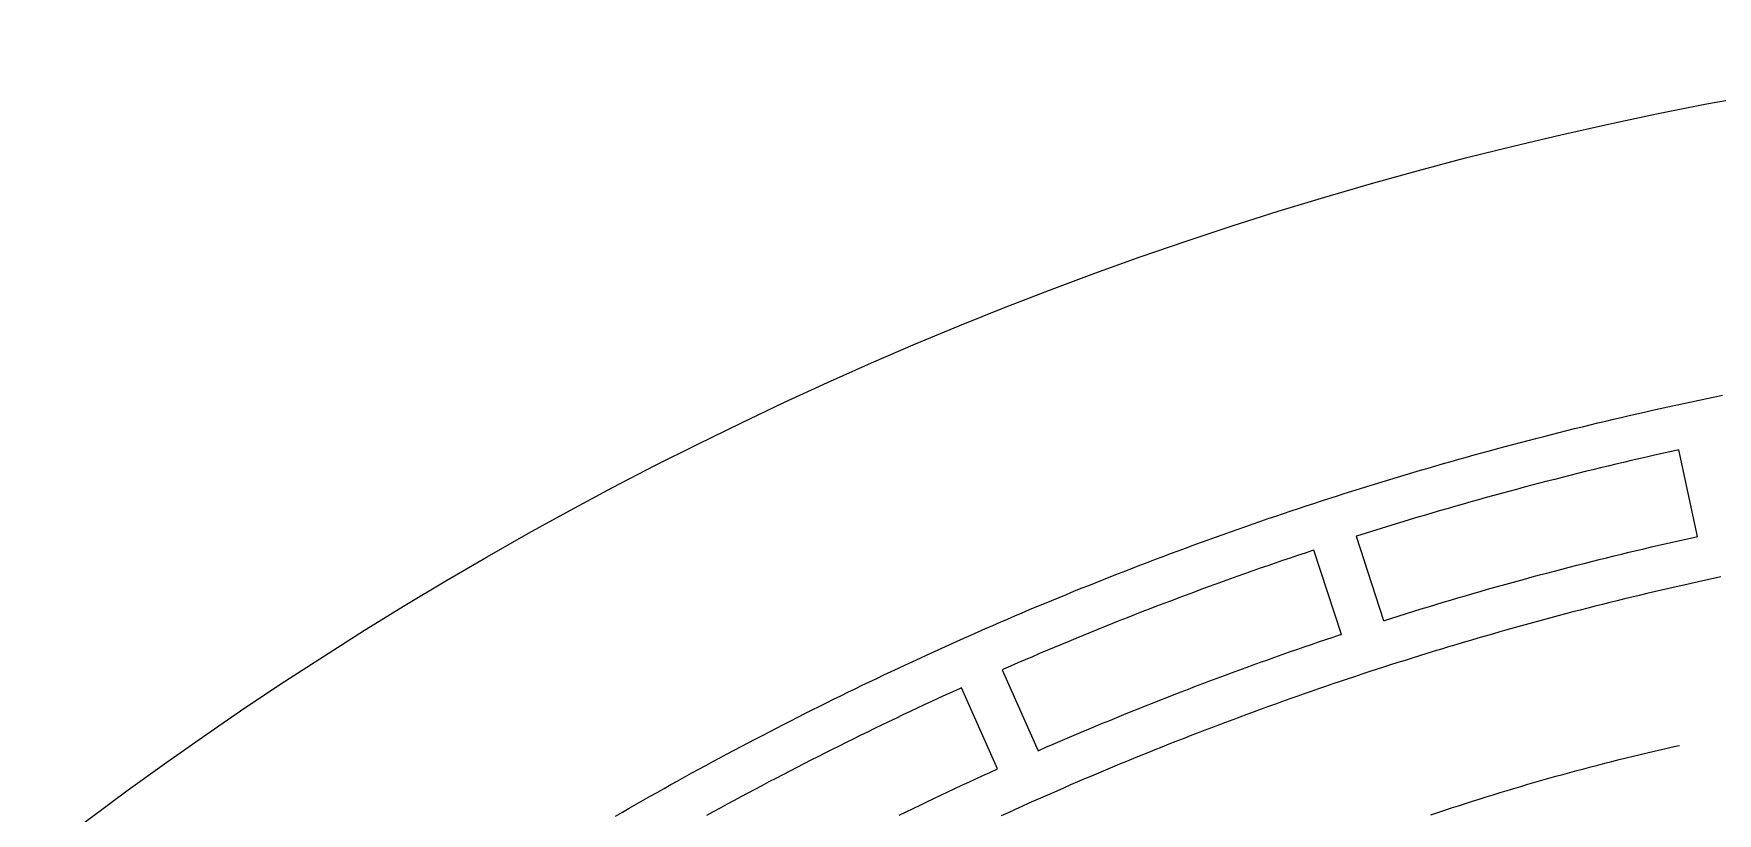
# Model space of a CAD drawing. Header units: millimetres. Extents: x -14.2 to 14.2, y -14.2 to 14.2.
# Drawn here: x -8.73 to -2.65, y 11.44 to 14.25 of the extents above; entities that cross this region are included whole.
import ezdxf

# ---------------------------------------------------------------- set-up
doc = ezdxf.new("R2010")
doc.units = ezdxf.units.MM
for name, color, linetype in [('ALTIN', 2, 'Continuous'), ('DOKU', 8, 'Continuous'), ('KESIM', 1, 'Continuous')]:
    doc.layers.add(name, color=color, linetype=linetype)

msp = doc.modelspace()

# ---------------------------------------------------------------- linework, layer by layer
at = {"layer": 'ALTIN'}
for points in [[(-6.6299, 11.4258), (-6.605, 11.4402), (-6.58, 11.4546), (-6.555, 11.4689), (-6.53, 11.4832), (-6.5049, 11.4974), (-6.4798, 11.5116), (-6.4547, 11.5257), (-6.4295, 11.5397), (-6.4043, 11.5537), (-6.3791, 11.5677), (-6.3539, 11.5816), (-6.3286, 11.5954), (-6.3033, 11.6092), (-6.2779, 11.6229), (-6.2526, 11.6366), (-6.2272, 11.6502), (-6.2017, 11.6637), (-6.1763, 11.6772), (-6.1508, 11.6907), (-6.1252, 11.7041), (-6.0997, 11.7174), (-6.0741, 11.7307), (-6.0485, 11.7439), (-6.0229, 11.7571), (-5.9972, 11.7702), (-5.9715, 11.7833), (-5.9458, 11.7963), (-5.9201, 11.8092), (-5.8943, 11.8221), (-5.8685, 11.8349), (-5.8426, 11.8477), (-5.8168, 11.8604), (-5.7909, 11.8731), (-5.765, 11.8857), (-5.739, 11.8982), (-5.7131, 11.9107), (-5.6871, 11.9232), (-5.661, 11.9355), (-5.635, 11.9479), (-5.6089, 11.9601), (-5.5828, 11.9723), (-5.5567, 11.9845), (-5.5305, 11.9966), (-5.5043, 12.0086), (-5.4781, 12.0206), (-5.4519, 12.0325), (-5.4256, 12.0444), (-5.3993, 12.0562), (-5.373, 12.0679), (-5.3467, 12.0796), (-5.3203, 12.0913), (-5.2939, 12.1028), (-5.2675, 12.1144), (-5.241, 12.1258), (-5.2146, 12.1372), (-5.1881, 12.1486), (-5.1616, 12.1599), (-5.135, 12.1711), (-5.1085, 12.1823), (-5.0819, 12.1934), (-5.0552, 12.2044), (-5.0286, 12.2154), (-5.0019, 12.2264), (-4.9753, 12.2373), (-4.9486, 12.2481), (-4.9218, 12.2589), (-4.8951, 12.2696), (-4.8683, 12.2802), (-4.8415, 12.2908), (-4.8147, 12.3013), (-4.7878, 12.3118), (-4.7609, 12.3222), (-4.734, 12.3326), (-4.7071, 12.3429), (-4.6802, 12.3531), (-4.6532, 12.3633), (-4.6262, 12.3734), (-4.5992, 12.3835), (-4.5722, 12.3935), (-4.5452, 12.4035), (-4.5181, 12.4133), (-4.491, 12.4232), (-4.4639, 12.4329), (-4.4367, 12.4426), (-4.4096, 12.4523), (-4.3824, 12.4619), (-4.3552, 12.4714), (-4.328, 12.4809), (-4.3008, 12.4903), (-4.2735, 12.4997), (-4.2462, 12.5089), (-4.2189, 12.5182), (-4.1916, 12.5274), (-4.1643, 12.5365), (-4.1369, 12.5455), (-4.1095, 12.5545), (-4.0821, 12.5635), (-4.0547, 12.5723), (-4.0273, 12.5811), (-3.9998, 12.5899), (-3.9723, 12.5986), (-3.9448, 12.6072), (-3.9173, 12.6158), (-3.8898, 12.6243), (-3.8622, 12.6328), (-3.8347, 12.6412), (-3.8071, 12.6495), (-3.7795, 12.6578), (-3.7518, 12.666), (-3.7242, 12.6742), (-3.6965, 12.6823), (-3.6689, 12.6903), (-3.6412, 12.6983), (-3.6135, 12.7062), (-3.5857, 12.714), (-3.558, 12.7218), (-3.5302, 12.7296), (-3.5024, 12.7372), (-3.4746, 12.7448), (-3.4468, 12.7524), (-3.419, 12.7599), (-3.3912, 12.7673), (-3.3633, 12.7747), (-3.3354, 12.782), (-3.3075, 12.7892), (-3.2796, 12.7964), (-3.2517, 12.8035), (-3.2237, 12.8106), (-3.1958, 12.8176), (-3.1678, 12.8245), (-3.1398, 12.8314), (-3.1118, 12.8382), (-3.0838, 12.845), (-3.0558, 12.8517), (-3.0277, 12.8583), (-2.9997, 12.8649), (-2.9716, 12.8714), (-2.9435, 12.8779), (-2.9154, 12.8843), (-2.8873, 12.8906), (-2.8592, 12.8969), (-2.831, 12.9031), (-2.8029, 12.9092), (-2.7747, 12.9153), (-2.7465, 12.9213), (-2.7183, 12.9273), (-2.6901, 12.9332), (-2.6619, 12.939), (-2.6337, 12.9448)], [(-2.6403, 12.2896), (-2.6671, 12.2838), (-2.6939, 12.2779), (-2.7206, 12.272), (-2.7474, 12.2661), (-2.7742, 12.2601), (-2.8009, 12.254), (-2.8276, 12.2478), (-2.8543, 12.2416), (-2.881, 12.2354), (-2.9077, 12.2291), (-2.9344, 12.2227), (-2.9611, 12.2163), (-2.9877, 12.2098), (-3.0143, 12.2032), (-3.041, 12.1966), (-3.0676, 12.19), (-3.0941, 12.1832), (-3.1207, 12.1765), (-3.1473, 12.1696), (-3.1738, 12.1627), (-3.2003, 12.1558), (-3.2269, 12.1488), (-3.2534, 12.1417), (-3.2798, 12.1346), (-3.3063, 12.1274), (-3.3328, 12.1201), (-3.3592, 12.1128), (-3.3856, 12.1055), (-3.412, 12.0981), (-3.4384, 12.0906), (-3.4648, 12.0831), (-3.4911, 12.0755), (-3.5175, 12.0678), (-3.5438, 12.0601), (-3.5701, 12.0524), (-3.5964, 12.0445), (-3.6226, 12.0367), (-3.6489, 12.0287), (-3.6751, 12.0208), (-3.7013, 12.0127), (-3.7275, 12.0046), (-3.7537, 11.9964), (-3.7799, 11.9882), (-3.806, 11.9799), (-3.8321, 11.9716), (-3.8583, 11.9632), (-3.8843, 11.9548), (-3.9104, 11.9463), (-3.9365, 11.9377), (-3.9625, 11.9291), (-3.9885, 11.9204), (-4.0145, 11.9117), (-4.0405, 11.9029), (-4.0665, 11.8941), (-4.0924, 11.8852), (-4.1183, 11.8762), (-4.1442, 11.8672), (-4.1701, 11.8581), (-4.196, 11.849), (-4.2218, 11.8398), (-4.2476, 11.8306), (-4.2734, 11.8213), (-4.2992, 11.8119), (-4.325, 11.8025), (-4.3507, 11.7931), (-4.3764, 11.7835), (-4.4021, 11.774), (-4.4278, 11.7643), (-4.4534, 11.7546), (-4.4791, 11.7449), (-4.5047, 11.7351), (-4.5303, 11.7253), (-4.5558, 11.7153), (-4.5814, 11.7054), (-4.6069, 11.6953), (-4.6324, 11.6853), (-4.6579, 11.6751), (-4.6834, 11.6649), (-4.7088, 11.6547), (-4.7342, 11.6444), (-4.7596, 11.634), (-4.785, 11.6236), (-4.8103, 11.6132), (-4.8357, 11.6026), (-4.861, 11.5921), (-4.8862, 11.5814), (-4.9115, 11.5707), (-4.9367, 11.56), (-4.9619, 11.5492), (-4.9871, 11.5384), (-5.0123, 11.5274), (-5.0374, 11.5165), (-5.0625, 11.5055), (-5.0876, 11.4944), (-5.1127, 11.4833), (-5.1377, 11.4721), (-5.1627, 11.4608), (-5.1877, 11.4496), (-5.2127, 11.4382), (-5.2376, 11.4268)], [(-5.6054, 11.4294), (-5.5805, 11.4416), (-5.5555, 11.4538), (-5.5305, 11.4659), (-5.5055, 11.4779), (-5.4804, 11.4899), (-5.4553, 11.5018), (-5.4302, 11.5137), (-5.4051, 11.5255), (-5.3799, 11.5373), (-5.3547, 11.549), (-5.3295, 11.5607), (-5.3043, 11.5723), (-5.279, 11.5838), (-5.2538, 11.5953), (-5.2507, 11.5967), (-5.3809, 11.889), (-5.3858, 11.8868), (-5.4117, 11.875), (-5.4376, 11.8632), (-5.4635, 11.8513), (-5.4894, 11.8393), (-5.5152, 11.8273), (-5.541, 11.8153), (-5.5667, 11.8031), (-5.5925, 11.791), (-5.6182, 11.7787), (-5.6439, 11.7665), (-5.6695, 11.7541), (-5.6951, 11.7417), (-5.7207, 11.7293), (-5.7463, 11.7168), (-5.7719, 11.7042), (-5.7974, 11.6916), (-5.8229, 11.6789), (-5.8483, 11.6662), (-5.8738, 11.6534), (-5.8992, 11.6405), (-5.9246, 11.6276), (-5.9499, 11.6147), (-5.9753, 11.6017), (-6.0006, 11.5886), (-6.0258, 11.5755), (-6.0511, 11.5623), (-6.0763, 11.5491), (-6.1015, 11.5358), (-6.1266, 11.5225), (-6.1517, 11.5091), (-6.1768, 11.4956), (-6.2019, 11.4821), (-6.2269, 11.4686), (-6.2519, 11.455), (-6.2769, 11.4413), (-6.3018, 11.4276)]]:
    msp.add_lwpolyline(points, dxfattribs=at)
for points in [[(-3.7219, 12.1738), (-3.6953, 12.1819), (-3.6687, 12.1899), (-3.6421, 12.1979), (-3.6155, 12.2058), (-3.5889, 12.2136), (-3.5622, 12.2214), (-3.5356, 12.2292), (-3.5089, 12.2369), (-3.4822, 12.2445), (-3.4554, 12.2521), (-3.4287, 12.2596), (-3.4019, 12.267), (-3.3752, 12.2744), (-3.3484, 12.2817), (-3.3216, 12.289), (-3.2948, 12.2962), (-3.2679, 12.3034), (-3.2411, 12.3105), (-3.2142, 12.3175), (-3.1873, 12.3245), (-3.1604, 12.3314), (-3.1335, 12.3383), (-3.1066, 12.3451), (-3.0797, 12.3519), (-3.0527, 12.3586), (-3.0257, 12.3652), (-2.9988, 12.3718), (-2.9718, 12.3783), (-2.9447, 12.3847), (-2.9177, 12.3911), (-2.8907, 12.3975), (-2.8636, 12.4037), (-2.8366, 12.4099), (-2.8095, 12.4161), (-2.7824, 12.4222), (-2.7553, 12.4282), (-2.7282, 12.4342), (-2.7249, 12.4349), (-2.7914, 12.7479), (-2.7967, 12.7468), (-2.8245, 12.7407), (-2.8523, 12.7345), (-2.8801, 12.7282), (-2.9079, 12.7219), (-2.9356, 12.7155), (-2.9633, 12.7091), (-2.9911, 12.7026), (-3.0188, 12.696), (-3.0465, 12.6894), (-3.0741, 12.6828), (-3.1018, 12.676), (-3.1294, 12.6692), (-3.1571, 12.6624), (-3.1847, 12.6554), (-3.2123, 12.6485), (-3.2399, 12.6414), (-3.2675, 12.6343), (-3.295, 12.6272), (-3.3226, 12.6199), (-3.3501, 12.6127), (-3.3776, 12.6053), (-3.4051, 12.5979), (-3.4326, 12.5905), (-3.46, 12.583), (-3.4875, 12.5754), (-3.5149, 12.5677), (-3.5423, 12.56), (-3.5697, 12.5523), (-3.5971, 12.5445), (-3.6244, 12.5366), (-3.6518, 12.5287), (-3.6791, 12.5207), (-3.7064, 12.5126), (-3.7337, 12.5045), (-3.761, 12.4963), (-3.7882, 12.4881), (-3.8155, 12.4798), (-3.8427, 12.4714), (-3.8699, 12.463), (-3.897, 12.4545), (-3.9242, 12.446), (-3.9514, 12.4374), (-3.9565, 12.4358), (-3.8576, 12.1314), (-3.8545, 12.1324), (-3.828, 12.1408), (-3.8015, 12.1491), (-3.775, 12.1574), (-3.7484, 12.1656)], [(-4.974, 11.718), (-4.9484, 11.7289), (-4.9228, 11.7396), (-4.8972, 11.7503), (-4.8716, 11.761), (-4.8459, 11.7716), (-4.8202, 11.7821), (-4.7945, 11.7926), (-4.7687, 11.8031), (-4.743, 11.8134), (-4.7172, 11.8237), (-4.6914, 11.834), (-4.6656, 11.8442), (-4.6397, 11.8544), (-4.6138, 11.8645), (-4.5879, 11.8745), (-4.562, 11.8845), (-4.5361, 11.8944), (-4.5101, 11.9043), (-4.4841, 11.9141), (-4.4581, 11.9238), (-4.4321, 11.9335), (-4.4061, 11.9432), (-4.38, 11.9528), (-4.3539, 11.9623), (-4.3278, 11.9718), (-4.3017, 11.9812), (-4.2755, 11.9905), (-4.2494, 11.9998), (-4.2232, 12.0091), (-4.197, 12.0183), (-4.1707, 12.0274), (-4.1445, 12.0365), (-4.1182, 12.0455), (-4.0919, 12.0544), (-4.0656, 12.0633), (-4.0393, 12.0722), (-4.0129, 12.0809), (-4.0098, 12.082), (-4.1087, 12.3863), (-4.1138, 12.3846), (-4.1408, 12.3756), (-4.1678, 12.3666), (-4.1948, 12.3574), (-4.2217, 12.3483), (-4.2487, 12.339), (-4.2756, 12.3297), (-4.3025, 12.3204), (-4.3293, 12.3109), (-4.3562, 12.3015), (-4.383, 12.2919), (-4.4098, 12.2823), (-4.4366, 12.2727), (-4.4634, 12.263), (-4.4901, 12.2532), (-4.5168, 12.2434), (-4.5435, 12.2335), (-4.5702, 12.2236), (-4.5969, 12.2136), (-4.6235, 12.2035), (-4.6501, 12.1934), (-4.6767, 12.1832), (-4.7033, 12.173), (-4.7298, 12.1627), (-4.7563, 12.1524), (-4.7828, 12.1419), (-4.8093, 12.1315), (-4.8358, 12.121), (-4.8622, 12.1104), (-4.8886, 12.0997), (-4.915, 12.0891), (-4.9414, 12.0783), (-4.9677, 12.0675), (-4.994, 12.0566), (-5.0203, 12.0457), (-5.0466, 12.0347), (-5.0728, 12.0237), (-5.099, 12.0126), (-5.1252, 12.0014), (-5.1514, 11.9902), (-5.1776, 11.979), (-5.2037, 11.9676), (-5.2298, 11.9563), (-5.2347, 11.9541), (-5.1046, 11.6617), (-5.1015, 11.6631), (-5.0761, 11.6742), (-5.0506, 11.6852), (-5.0251, 11.6962), (-4.9996, 11.7071)]]:
    msp.add_lwpolyline(points, close=True, dxfattribs=at)
at = {"layer": 'DOKU'}
msp.add_lwpolyline([(-3.6865, 11.4306), (-3.6616, 11.4389), (-3.6367, 11.4471), (-3.6118, 11.4553), (-3.5869, 11.4634), (-3.562, 11.4715), (-3.537, 11.4795), (-3.5121, 11.4874), (-3.4871, 11.4953), (-3.462, 11.5031), (-3.437, 11.5108), (-3.4119, 11.5184), (-3.3868, 11.526), (-3.3617, 11.5334), (-3.3366, 11.5408), (-3.3114, 11.5482), (-3.2862, 11.5554), (-3.261, 11.5626), (-3.2357, 11.5696), (-3.2105, 11.5766), (-3.1852, 11.5835), (-3.1599, 11.5904), (-3.1346, 11.5971), (-3.1092, 11.6038), (-3.0839, 11.6104), (-3.0585, 11.6169), (-3.0331, 11.6233), (-3.0076, 11.6297), (-2.9822, 11.636), (-2.9567, 11.6422), (-2.9313, 11.6484), (-2.9058, 11.6544), (-2.8803, 11.6605), (-2.8548, 11.6664), (-2.8292, 11.6723), (-2.8037, 11.6782), (-2.7893, 11.6814)], dxfattribs=at)
at = {"layer": 'KESIM'}
msp.add_circle((0, 0), 14.25, dxfattribs=at)

doc.saveas('drawing.dxf')
